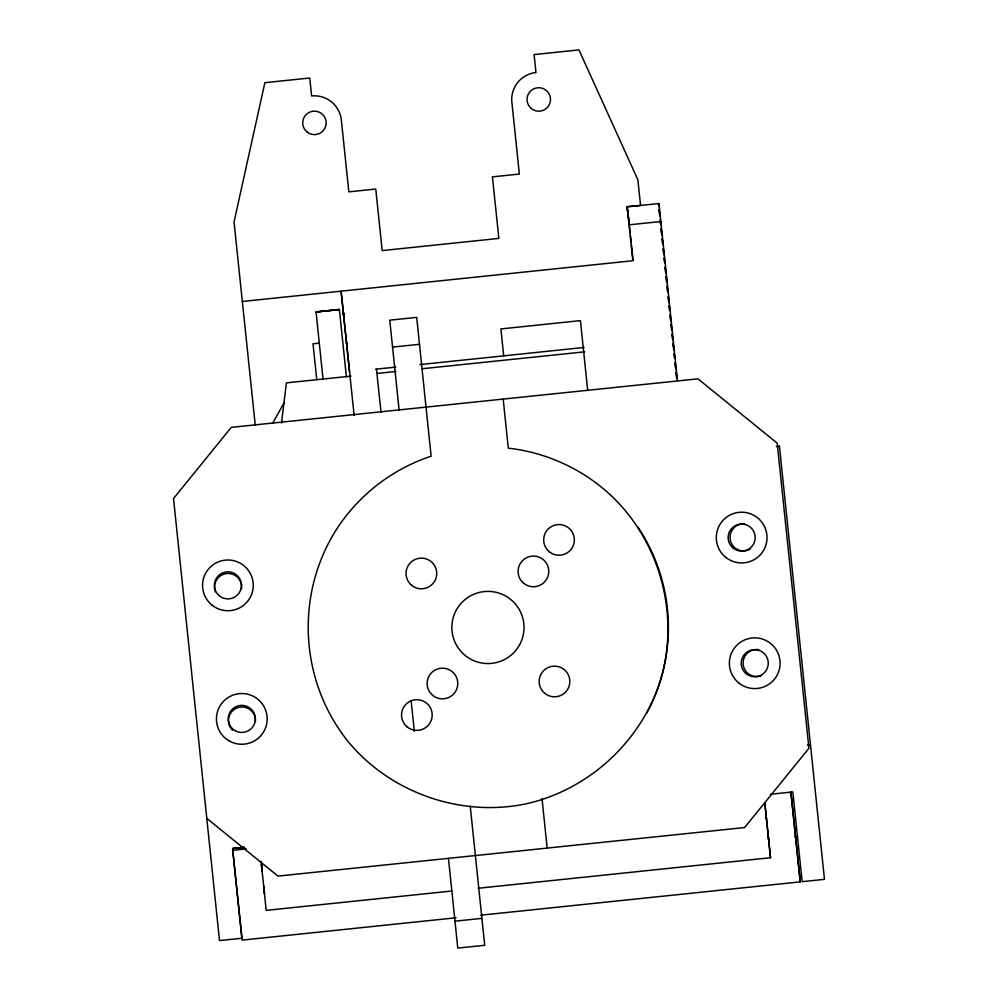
<?xml version="1.0" encoding="UTF-8"?>
<svg xmlns="http://www.w3.org/2000/svg" width="998" height="998" viewBox="0 0 998 998"><rect width="100%" height="100%" fill="white"/><g stroke="black" fill="none" stroke-linecap="round" stroke-linejoin="round"><path stroke-width="1.5" d="M281.498 423.09L286.414 382.858L351.009 376.134M399.1 409.916L389.756 320.171L416.69 317.376L431.124 456.186A180.451 180.451 0 0 0 339.058 525.497C294.223 591.826 298.689 682.058 349.849 743.647C392.476 793.572 461.625 817.237 525.909 803.877C589.98 789.618 643.286 739.605 661.587 676.557C679.002 613.259 659.778 542.737 612.647 497.041A180.451 180.451 0 0 0 508.294 448.164L503.192 399.088M272.803 423.002L283.956 403.005M242.364 301.471L632.819 260.728L627.118 206.761L628.241 214.258M629.376 224.799L627.043 206.748L640.579 205.476L637.872 179.827L578.952 49.9L534.08 54.578L535.988 72.642L534.978 72.654A27.071 27.071 0 0 0 511.986 103.243L519.359 174.051L492.413 176.871L498.863 238.41L382.184 250.585L375.759 189.046L348.838 191.853L341.341 120.059A27.071 27.071 0 0 0 311.613 95.958L309.729 78.006L264.869 82.684L234.043 221.98L255.263 425.298M627.131 206.761L658.979 203.567L677.48 381.024M629.077 224.837L660.851 221.519M323.028 379.053L316.054 311.912L339.382 309.492L316.054 311.987L339.395 309.58L346.368 376.633M319.298 343.15L313.023 343.811L316.753 379.702M392.563 347.092L419.484 344.298M375.747 369.198L395.807 367.102M419.946 364.594L584.08 347.454M377.319 373.402L395.894 371.468M422.216 368.736L584.728 351.832M776.344 446.642L779.438 446.318M807.382 745.057L810.476 744.745M232.609 848.487L244.572 847.252L232.609 848.5L241.94 938.245M246.219 848.886L232.709 850.296L242.077 940.116L456.086 917.773M770.381 794.258L792.824 791.925L802.155 881.671L824.473 879.338L779.388 445.819M451.869 891.002L266.192 910.376L261.114 861.286M478.117 888.257L770.531 857.731L764.767 802.579L770.481 857.731M241.94 938.232L219.498 940.578L173.527 498.526L231.274 427.369L697.939 378.828L777.192 443.162L808.929 748.288L744.608 827.554L277.943 876.094L206.786 818.348M480.836 915.191L800.259 881.858L790.89 792.113L800.259 881.858M454.988 921.179L481.909 918.372M658.505 203.592L658.817 206.586L658.979 203.567M376.446 369.123L381.061 412.473M349.599 371.93L341.091 291.167L354.128 415.28M628.565 217.265L629.214 223.29M347.079 347.99L346.456 342.376M792.724 809.652L792.874 811.087M765.803 812.459L766.489 819.146M768.685 840.191L767.986 833.505M343.549 314.495L343.362 312.748L343.462 313.709M346.917 346.817L347.092 348.551L347.005 347.603M794.558 827.242L794.919 830.698M659.179 209.792L659.828 215.992M660.152 219.086L660.788 225.274M661.113 228.38L661.761 234.567M662.248 239.221L662.734 243.861M663.221 248.502L663.87 254.702M664.194 257.796L664.668 262.449M665.155 267.09L665.803 273.29L665.155 267.327M666.128 276.384L666.776 282.571L666.115 276.483M667.101 285.678L667.749 291.865M668.71 301.159L668.223 296.518L668.822 302.606M669.196 305.8L669.683 310.453M670.169 315.094L670.818 321.294M671.143 324.387L671.791 330.575M672.103 333.681L672.752 339.869M673.076 342.975L673.725 349.163M674.211 353.803L674.698 358.457M675.184 363.097L675.821 369.297M676.145 372.391L676.794 378.591M659.129 209.58L659.753 215.568M660.377 221.544L660.688 224.6M661.175 229.178L661.811 235.279M662.123 238.335L662.759 244.435M663.246 249.013L663.72 253.592M664.194 258.17L664.68 262.748M667.213 287.187L667.699 291.815M669.147 305.687L669.633 310.316M670.12 314.944L670.756 321.119M671.08 324.2L671.729 330.375M672.203 335.004L672.689 339.619M673.176 344.248L673.825 350.423M674.137 353.504L674.623 358.132M675.11 362.761L675.746 368.936M676.07 372.017L676.719 378.18M629.538 226.346L630.187 232.546M630.511 235.653L631.16 241.853M631.485 244.959L633.106 260.453M587.685 390.23L580.424 320.62L500.884 328.928L503.703 355.849M542.014 798.537L547.166 848.088M470.22 805.997L484.716 945.306L457.783 948.1L448.451 858.355M411.101 700.396L414.345 731.359M262.187 871.753L261.439 864.58L261.875 868.784M343.998 318.936L343.399 312.711L343.674 315.817M761.462 675.658A13.535 13.535 0 0 1 743.161 664.419A13.535 13.535 0 0 1 758.754 649.648M750.508 548.987A13.535 13.535 0 0 1 730.386 540.517A13.535 13.535 0 0 1 744.508 523.875M637.772 526.894A180.451 180.451 0 0 1 646.978 712.734M215.443 591.826A13.535 13.535 0 0 1 226.683 573.538A13.535 13.535 0 0 1 241.454 589.132M232.559 730.262A13.535 13.535 0 0 1 231.012 728.478M230.363 727.492A13.535 13.535 0 0 1 238.821 707.37A13.535 13.535 0 0 1 255.476 721.492M264.433 893.285L263.684 886.112L264.433 893.285M795.668 837.883L795.468 835.95L795.668 837.883M307.047 131.986A11.727 11.727 0 0 0 326.022 124.713A11.727 11.727 0 0 0 310.241 111.926A11.727 11.727 0 0 0 307.047 131.986M531.223 108.433A11.727 11.727 0 0 0 550.322 101.497A11.727 11.727 0 0 0 534.766 88.435A11.727 11.727 0 0 0 531.223 108.433M733.131 548.077A13.535 13.535 0 0 0 755.024 539.706A13.535 13.535 0 0 0 736.823 524.936A13.535 13.535 0 0 0 733.131 548.077M746.205 673.725A13.535 13.535 0 0 0 768.098 665.342A13.535 13.535 0 0 0 749.897 650.571A13.535 13.535 0 0 0 746.205 673.725M219.385 595.868A13.535 13.535 0 0 0 241.279 587.498A13.535 13.535 0 0 0 223.078 572.715A13.535 13.535 0 0 0 219.385 595.868M234.917 730.548A13.535 13.535 0 0 0 255.338 719.034A13.535 13.535 0 0 0 235.154 707.108A13.535 13.535 0 0 0 234.917 730.548M211.925 605.05A25.362 25.362 0 0 0 252.956 589.356A25.362 25.362 0 0 0 218.849 561.674A25.362 25.362 0 0 0 211.925 605.05M228.904 740.741A25.362 25.362 0 0 0 267.165 719.146A25.362 25.362 0 0 0 229.34 696.804A25.362 25.362 0 0 0 228.904 740.741M725.671 557.271A25.362 25.362 0 0 0 766.714 541.565A25.362 25.362 0 0 0 732.594 513.883A25.362 25.362 0 0 0 725.671 557.271M738.745 682.906A25.362 25.362 0 0 0 779.775 667.213A25.362 25.362 0 0 0 745.668 639.531A25.362 25.362 0 0 0 738.745 682.906M432.783 695.419A15.344 15.344 0 0 0 457.595 685.925A15.344 15.344 0 0 0 436.974 669.184A15.344 15.344 0 0 0 432.783 695.419M407.196 726.943A15.344 15.344 0 0 0 432.009 717.45A15.344 15.344 0 0 0 411.388 700.708A15.344 15.344 0 0 0 407.196 726.943M544.833 693.385A15.344 15.344 0 0 0 569.646 683.892A15.344 15.344 0 0 0 549.012 667.151A15.344 15.344 0 0 0 544.833 693.385M411.675 585.327A15.344 15.344 0 0 0 436.525 575.908A15.344 15.344 0 0 0 415.941 559.105A15.344 15.344 0 0 0 411.675 585.327M523.763 583.319A15.344 15.344 0 0 0 548.576 573.825A15.344 15.344 0 0 0 527.942 557.084A15.344 15.344 0 0 0 523.763 583.319M549.349 551.794A15.344 15.344 0 0 0 574.162 542.301A15.344 15.344 0 0 0 553.528 525.559A15.344 15.344 0 0 0 549.349 551.794M465.193 655.486A36.09 36.09 0 0 0 523.576 633.144A36.09 36.09 0 0 0 475.036 593.76A36.09 36.09 0 0 0 465.193 655.486"/></g></svg>
